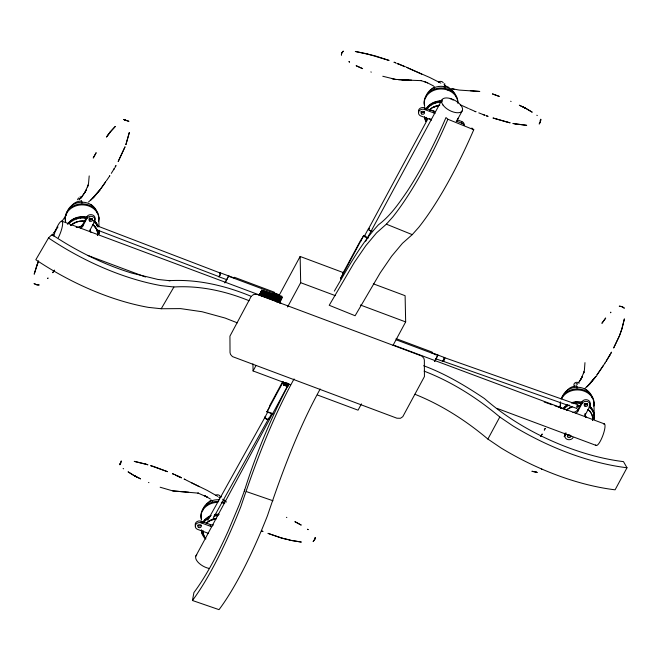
<?xml version="1.0" encoding="UTF-8"?>
<svg xmlns="http://www.w3.org/2000/svg" width="660" height="660" viewBox="0 0 660 660"><rect width="100%" height="100%" fill="white"/><g stroke="black" fill="none" stroke-linecap="round" stroke-linejoin="round"><path stroke-width="0.99" d="M203.882 536.011L203.008 530.673M287.834 384.029L287.017 386.042L286.118 386.059A0.841 0.511 21.1 0 1 285.574 385.547L286.316 383.361M287.1 385.935L287.834 383.765M426.178 119.377L426.244 117.348M97.416 235.422L97.531 232.419L96.632 229.177L94.751 226.24M99.016 230.53L98.926 234.292L98.909 233.293M285.755 383.031L284.823 385.275L283.94 385.258A0.841 0.503 24.1 0 1 283.396 384.73L284.245 382.585M592.556 420.461L592.672 417.458M594.198 414.653L594.074 419.339C594.833 414.661 593.464 409.48 589.628 406.502M584.966 362.645L584.405 370.219L583.423 373.667L584.042 371.811L580.957 379.186L578.985 382.148L582.285 376.637L580.957 379.186M89.199 175.915L88.522 183.48L87.491 186.929L88.143 185.081L84.95 192.415L80.883 197.752M540.383 121.572L540.598 119.823L540.169 120.458C541.216 122.207 537.306 126.852 540.367 121.688M341.401 54.994L341.624 53.394L341.393 55.052M288.676 383.98L195.847 556.058L195.616 557.593A11.525 5.684 28.3 0 0 209.294 568.466M259.702 293.832L259.273 295.358L259.702 293.799L275.104 297.916M260.238 293.51L260.725 291.959L260.238 293.551L276.202 298.386M261.162 291.671L261.715 290.136L261.195 291.687L281.572 298.864L260.692 292.223M120.103 464.327L120.252 463.51C121.003 462.19 122.009 458.221 120.549 463.848L120.087 464.384M320.183 389.012C297.998 429.264 282.101 472.329 267.448 515.732A165.264 36.308 -71 0 1 219.029 609.65L192.448 600.493L193.916 592.564A155.612 34.188 -71 0 0 228.277 530.863L239.506 504.124L244.712 490.017M314.35 540.119L314.96 538.898L313.12 541.58L314.358 540.086M621.868 328.977L624.385 318.871L621.877 329.018L619.468 335.775L613.717 347.861L619.468 335.775L621.712 329.455M77.534 199.782L78.49 197.934M288.709 383.452L287.76 386.397L288.139 385.885M244.266 491.287C255.857 454.204 270.823 418.234 288.907 383.856M192.448 600.493A165.264 36.308 -71 0 0 240.867 506.575C255.601 462.833 271.705 419.488 294.055 378.939M457.314 120.079L457.933 118.305M342.169 52.346L343.332 51.084L341.624 53.361L342.193 52.305M285.574 385.547L286.679 382.668M286.118 386.059L287.224 383.179M286.531 386.166L287.636 383.287M525.723 108.347L519.329 105.221L525.74 108.323M283.396 384.73L284.237 382.849M283.94 385.258L285.202 382.437M284.344 385.374L285.599 382.561M94.66 219.681A4.273 3.58 -1.2 0 0 94.768 216.942L94.24 216.125A4.273 3.58 -1.2 0 0 90.354 214.673L89.265 214.888A4.273 3.58 -1.2 0 0 86.881 216.777L82.747 224.433L82.789 226.099A6.097 5.107 -1.2 0 1 80.784 228.154M82.789 226.099L86.914 218.443A4.273 3.58 -1.2 0 1 89.306 216.554L90.387 216.34A4.273 3.58 -1.2 0 1 94.281 217.792L94.801 218.608A4.273 3.58 -1.2 0 1 94.694 221.347L90.56 229.003A6.097 5.107 -1.2 0 0 90.049 231.619M224.837 282.975L228.657 275.897L225.365 282.389M250.874 296.975L229.936 336.146L230.026 352.597L230.53 354.428L232.435 356.59L396.916 418.209L400.447 418.283L402.79 416.683L424.438 376.546L424.347 360.096L423.844 358.264L421.938 356.103L257.458 294.492L253.927 294.409L251.98 295.589M276.391 300.481L277.266 298.856M279.724 294.286L300.135 256.468L343.472 272.662M278.57 296.843L279.419 294.863A2.079 0.487 -69.5 0 0 278.965 294.682M290.631 384.978L253.077 370.945L255.989 365.541M287.562 307.007L300.679 282.695L300.135 256.468M282.76 381.455L269.569 405.908L269.593 407.072M272.72 414.076L266.97 411.931L269.585 406.684M266.97 411.931L283.272 381.711M265.048 417.054L267.754 412.038M340.453 278.578L342.771 274.271M360.855 240.76L363.47 235.909L366.844 237.171M340.453 278.965L363.47 235.909M364.378 236.189L368.42 228.698M368.569 228.748L427.795 118.957M268.719 419.001L271.87 413.16M365.681 241.205L441.903 99.924M456.39 121.63L462.256 110.756M361.449 403.87L358.05 410.173L317.6 395.06M393.03 345.337L405.661 321.923L405.108 295.697L373.329 283.825M434.593 361.267L437.951 355.039L434.659 361.531M423.637 365.731C445.302 373.766 465.259 385.688 484.399 398.508C501.971 413.87 521.606 426.385 542.545 436.631A155.612 76.766 28.3 0 0 623.477 461.629L627 467.758L615.095 489.819A165.264 81.526 28.3 0 1 500.965 447.925L487.888 439.065L499.793 416.996C477.163 397.93 451.803 381.802 424.132 371.135M577.896 409.48L582.029 401.816A4.273 3.58 -1.2 0 1 584.413 399.935L585.494 399.712A4.273 3.58 -1.2 0 1 589.388 401.164L589.908 401.989A4.273 3.58 -1.2 0 1 589.801 404.728L589.834 406.387L585.709 414.051A6.097 5.107 -1.2 0 0 585.189 416.658M573.012 437.588A4.273 3.58 -1.2 0 1 570.619 439.469L569.539 439.692A4.273 3.58 -1.2 0 1 565.653 438.24L565.125 437.415A4.273 3.58 -1.2 0 1 565.232 434.676L566.148 432.977M575.924 413.201A6.097 5.107 -1.2 0 0 577.929 411.139L582.062 403.483A4.273 3.58 -1.2 0 1 584.446 401.602L585.535 401.379A4.273 3.58 -1.2 0 1 589.421 402.831L589.949 403.656A4.273 3.58 -1.2 0 1 589.834 406.387M84.95 192.415L86.32 189.89L82.945 195.352M609.304 356.111L610.096 354.659L606.053 361.391L610.096 354.659M207.76 520.187L265.007 417.211M213.147 518.397L268.397 419.009M113.685 169.645L114.584 168.061L111.301 173.374M170.024 280.748L157.913 279.444L131.786 273.091A155.612 75.636 30.2 0 1 51.95 234.58L48.518 237.963L35.83 259.726A165.264 80.33 30.2 0 0 148.368 307.37L161.23 308.748L180.551 308.608L202.075 311.734L225.019 318.021L237.344 322.847M161.23 308.748L173.918 286.993C199.625 285.409 225.349 291.019 249.076 300.721M334.339 291.118C347.762 268.224 360.327 244.472 378.436 224.812C390.365 215.861 398.797 203.56 407.137 191.416A155.612 38.742 -68 0 0 445.987 117.546L447.876 119.254L473.756 129.723A165.264 41.143 -68 0 1 418.704 227.411L412.236 234.638L402.427 243.334L391.636 256.212L380.259 272.803L355.105 315.744L329.224 305.283L354.387 262.342L365.764 245.743L376.546 232.864L386.364 224.169L392.832 216.942A165.264 41.143 -68 0 0 447.876 119.254M603.215 365.747L601.854 367.801M52.354 235.265L53.196 233.945L52.082 235.645M601.334 368.56L596.731 375.292L604.684 363.545M559.102 407.203L560.62 404.943M596.12 376.266L589.677 384.103L584.653 388.682M57.486 227.692L57.989 226.958M108.966 177.029L106.326 180.873M66.346 214.962L61.677 221.71M56.306 229.424L54.599 231.858L56.356 229.342M56.801 228.682L57.238 228.071M54.508 270.13L52.668 272.72L54.45 270.311M430.279 90.379L434.445 86.658L434.486 88.588M425.906 109.568C429.132 103.942 435.773 100.799 442.159 101.236M427.069 108.991C430.188 104.494 435.913 102.127 441.301 102.218M206.489 504.537L210.466 500.404L211.216 500.049L212.611 501.171M203.247 522.184L204.971 519.816L210.474 516.186M203.841 522.39L204.988 520.814L209.723 517.547M70.769 206.959C72.963 203.214 77.261 200.978 81.551 200.962L82.203 202.917M68.128 223.798C72.188 218.122 80.107 215.944 86.732 217.577M566.115 391.735C568.293 388.113 572.534 386.042 576.691 386.009L577.343 387.956M563.269 408.837L567.641 404.728L567.666 405.727L564.457 408.268L564.432 407.269M285.582 385.283L286.151 385.052M443.916 87.013L445.005 85.66L448.544 87.235L452.257 91.493M283.412 384.466L283.973 384.252M100.18 189.7L93.175 197.868M176.979 475.736L181.351 477.766L175.189 474.895L181.351 477.766M577.005 384.508L577.591 383.839M483.268 114.658L485.125 115.335L478.805 112.876M541.778 469.012L541.414 469.384M356.227 65.777L362.629 68.648L356.251 65.761M90.783 200.104L100.056 189.725L93.637 197.422L88.531 201.952M536.398 472.213L531.902 471.265L536.448 472.197M35.566 284.427L36.952 284.807L34.023 283.561L35.648 284.427M206.258 523.372L209.146 520.996L212.644 519.379L216.513 518.57L209.146 521.062M86.749 218.575C80.66 217.024 73.846 218.873 69.308 223.22L69.292 222.222M70.826 225.522L73.474 223.426L76.989 221.834M70.826 225.588C74.539 222.098 79.819 220.531 84.843 221.207M566.635 410.108L568.623 408.474M432.374 107.662L438.776 105.377L432.374 107.596L429.487 109.972A15.246 12.779 -1.2 0 1 439.741 105.163M567.666 405.727L569.217 405.025M568.623 408.54L572.129 406.873A15.246 12.779 -1.2 0 0 566.371 410.124M575.949 383.848L576.799 383.584M79.86 197.026L82.541 196.73M80.809 198.214L81.254 198.074M39.014 284.971L36.993 284.807L39.064 284.955M214.583 514.948L218.93 514.627M213.749 516.12L218.072 515.617M571.519 402.971L575.801 402.113L581.872 402.625M573.251 403.631L575.817 403.111L581.897 403.623M619.294 306.19L621.373 306.496L619.369 306.199M124.402 119.823L128.939 121.349L124.476 119.839M168.985 280.698C197.332 278.949 225.58 285.656 251.625 296.513M411.568 80.116L395.62 79.415L382.784 76.255M398.582 79.786L421.352 80.644L420.849 80.52L427.614 82.871L424.504 81.559M576.914 406.114L579.991 406.18A15.246 12.779 -1.2 0 0 576.997 406.024M576.914 406.18L579.637 406.238M401.973 79.992L408.606 80.149M188.612 492.244L172.771 490.908L160.141 487.228M470.332 90.7L479.795 91.468L459.244 90.082L451.663 88.688L454.344 89.331M173.918 286.993L161.056 285.607A165.264 80.33 30.2 0 1 48.518 237.963M172.755 490.9L198.388 493.16L197.868 493.012L207.388 497.161L204.402 495.569L210.325 498.96M392.221 78.804L395.637 79.423M259.661 294.055L280.896 300.143M265.246 295.878L268.117 296.637M259.471 294.838L280.558 300.935M259.363 295.185L275.698 299.516M265.972 297.132L280.219 301.414M260.733 292L281.779 298.724M260.617 292.174L268.133 294.467M260.469 292.999L281.251 299.665M260.271 293.287L276.383 298.238M246.394 491.593L272.976 500.75M261.723 290.177L282.191 297.396M261.591 290.342L282.183 297.619M261.682 290.392L277.464 295.861M272.514 294.517L277.126 296.117M261.442 291.159L281.944 298.394M261.203 291.456L277.06 296.967M442.546 361.045L576.527 408.334M544.178 401.998L551.95 404.745M554.862 405.768L567.485 410.223M429.742 109.774L435.13 111.49M418.745 112.423L418.481 111.523A4.273 3.58 -1.2 0 1 420.222 108.24L421.195 107.786A4.273 3.58 -1.2 0 1 424.462 107.836L433.603 111.185L433.636 112.852A6.097 5.107 -1.2 0 0 435.163 113.223M457.297 119.873L461.695 121.481A4.273 3.58 -1.2 0 1 463.939 123.453L464.203 124.361A4.273 3.58 -1.2 0 1 464.178 125.293M431.524 120.103A6.097 5.107 -1.2 0 0 430.171 119.41L421.03 116.061A4.273 3.58 -1.2 0 1 418.778 114.089L418.514 113.182A4.273 3.58 -1.2 0 1 420.255 109.906L421.237 109.453A4.273 3.58 -1.2 0 1 424.495 109.502L433.636 112.852M456.241 121.135L461.728 123.148A4.273 3.58 -1.2 0 1 463.98 125.119M195.517 525.822L195.253 524.914A4.273 3.58 -1.2 0 1 196.985 521.639L197.967 521.185A4.273 3.58 -1.2 0 1 201.234 521.235L210.375 524.584M208.296 533.494A6.097 5.107 -1.2 0 0 206.935 532.81L197.802 529.46A4.273 3.58 -1.2 0 1 195.55 527.488L195.286 526.581A4.273 3.58 -1.2 0 1 197.026 523.306L198 522.852A4.273 3.58 -1.2 0 1 201.267 522.902L210.408 526.251A6.097 5.107 -1.2 0 0 211.934 526.622M363.478 236.297L368.272 238.087M300.679 282.695L335.354 295.647M360.393 305.002L405.661 321.923M220.267 272.827L234.424 278.05M274.288 292.949L279.419 294.863L279.312 295.647A2.079 0.487 -69.5 0 1 279.007 296.645M396.091 338.629L432.16 352.102L432.185 353.265M228.665 276.284L279.427 295.251M279.37 295.366L282.158 296.406M432.176 352.877L444.691 357.621M396.115 339.784L437.959 355.426M218.806 276.713L226.85 279.724M276.218 298.163L281.094 300.003M276.07 298.171L280.797 299.937M275.764 298.658L277.637 299.359M436.103 358.842L443.231 361.507M275.55 299.434L280.409 301.274M61.809 221.141L280.508 302.874M393.302 345.015L604.296 423.86M87.714 255.403L145.522 277.01M497.029 408.391L596.269 445.475M266.962 411.543L269.495 412.483M270.336 412.797L273.058 413.82M397.105 63.409L405.067 66.709L397.105 63.409L398.772 64.111M96.748 225.712L220.325 273.058M96.31 229.655L218.922 276.639M414.934 394.276C441.565 404.918 466.001 420.618 487.888 439.065M386.364 224.169L412.236 234.638M421.748 74.159L407.632 67.823L429.693 77.468L440.855 83.127M191.425 482.716L207.05 490.322L217.8 496.411M370.846 71.932L371.299 72.13M474.441 111.119L469.359 108.892M468.468 108.504L460.317 104.783M148.492 482.435L148.937 482.641M427.564 82.855L433.628 85.998M185.608 479.795L199.345 486.692M222.593 499.257L225.316 500.627M510.65 101.244L511.104 101.475M585.139 403.631L587.384 404.786M584.413 404.25L585.907 405.017M89.257 218.204L92.235 219.747M89.273 219.202L90.766 219.97M537.306 115.574L536.811 115.244M286.415 517.316L286.852 517.564M123.601 468.814L123.123 468.476M499.793 416.996L512.869 425.865A165.264 81.526 28.3 0 0 627 467.758M586.352 389.623L588.035 391.85M588.902 406.84L591.154 408.837L593.224 412.079L594.214 415.651M588.035 409.629L589.9 411.287L591.772 414.282L592.68 417.524M588.035 409.703L589.9 411.353M91.212 204.575L92.07 205.524M93.736 220.795L95.989 222.799L98.059 226.034L98.076 227.032L96.005 223.798L93.753 221.793M92.895 224.59L96.632 229.243M471.867 128.015L473.756 129.723M220.968 496.345L221.43 496.98M205.78 538.923L203.874 535.945L202.95 532.702M204.46 537.982L202.364 534.765L201.316 530.186L202.339 533.759M444.642 83.54L444.972 84.232M426.178 119.303L426.64 120.994M425.312 119.468L424.545 116.795L425.593 121.366L425.568 120.367M593.942 402.534L594.19 414.389M593.2 411.073L593.224 412.079M591.129 407.839L591.154 408.837M582.029 401.816L582.062 403.483M580.189 402.204L580.214 403.202M577.929 411.139L577.896 409.414A6.097 5.107 -1.2 0 1 572.929 412.417M576.691 386.009L576.733 387.94M575.801 402.113L575.817 403.111M565.232 434.676L565.199 433.01A4.273 3.58 -1.2 0 0 565.092 435.748M561.833 397.287L561.858 398.285A16.838 14.107 -1.2 0 1 582.079 390.489A16.838 14.107 -1.2 0 1 593.802 406.213M560.497 408.466L560.431 405.496A16.838 14.107 -1.2 0 1 560.579 401.816M461.695 121.481L461.728 123.148M447.851 89.158L447.876 90.156M445.005 85.66L445.046 87.59M439.519 101.194L439.543 102.193M435.245 102.077L435.27 103.075M431.384 103.859L431.409 104.857M428.2 106.417L428.216 107.415M424.462 107.836L424.495 109.502M360.863 241.148L360.838 239.984L342.754 273.496L342.779 274.659M274.296 293.337L274.271 292.174L234.407 277.283L234.432 278.438M252.928 363.883L253.077 370.945M216.29 514.586L216.315 515.592M210.408 526.251L210.375 524.518L211.901 524.956A6.097 5.107 -1.2 0 0 213.493 524.981M208.156 517.259L208.18 518.257M204.971 519.816L204.988 520.814M201.234 521.235L201.267 522.902M98.802 217.486L98.983 226.38M95.989 222.799L96.005 223.798M86.881 216.777L86.914 218.443M85.049 217.165L85.066 218.163M81.551 200.962L81.584 202.9M80.652 217.066L80.677 218.064M76.378 217.932L76.395 218.93M72.501 219.689L72.517 220.688M66.693 212.239L66.718 213.246M279.675 303.13A11.525 2.698 -69.5 0 1 281.086 303.352M53.782 236.164A11.525 2.698 -69.5 0 1 58.946 223.699A11.525 2.698 -69.5 0 1 62.642 222.799L62.584 224.614A11.525 2.698 -69.5 0 1 58.303 237.757M195.847 556.058A11.525 5.684 28.3 0 1 196.771 554.879M603.496 424.009A11.525 2.698 -69.5 0 1 605.038 425.741L604.931 427.639A11.525 2.698 -69.5 0 1 600.493 440.822A11.525 2.698 -69.5 0 1 595.741 444.881M371.753 230.777A1.922 0.949 28.3 0 1 368.998 229.919A2.079 1.023 28.3 0 1 369.286 228.335M369.394 228.434A1.922 0.949 28.3 0 0 368.998 229.919A2.079 1.023 28.3 0 0 371.902 230.851M431.318 119.295A1.922 0.949 28.3 0 1 429.569 118.618M576.444 408.235A1.922 0.429 -70.6 0 0 577.492 406.873A1.922 0.429 -70.6 0 0 577.797 404.704L443.809 357.415A1.922 0.429 -70.6 0 1 443.413 359.815A1.922 0.429 -70.6 0 1 442.423 360.739M268.364 418.457A1.922 0.94 29.1 0 1 267.358 419.331A1.922 0.94 29.1 0 1 265.155 417.978A1.922 0.94 29.1 0 1 265.774 416.864M219.829 273.43A1.922 0.462 -69 0 1 220.423 273.62A1.922 0.462 -69 0 1 219.557 276.053A1.922 0.462 -69 0 1 218.815 276.284M277.464 299.838A4.76 1.114 -69.5 0 1 276.763 302.123M219.508 273.636A2.079 0.487 -69.5 0 1 220.39 273.182A2.079 0.487 -69.5 0 1 219.557 275.905A2.079 0.487 -69.5 0 1 218.674 276.358M229.07 276.185A2.079 0.487 -69.5 0 1 229.21 276.169M444.163 358.058A2.079 0.487 -69.5 0 1 444.799 358.322A2.079 0.487 -69.5 0 1 443.767 361.07A2.079 0.487 -69.5 0 1 443.132 360.805M435.245 354.725A2.079 0.487 -69.5 0 1 435.905 354.643M286.778 385.25A0.841 0.511 21.1 0 1 287.141 385.654M268.513 418.069A2.079 1.023 28.3 0 1 267.985 419.364A2.079 1.023 28.3 0 1 265.452 418.217A2.079 1.023 28.3 0 1 265.526 416.724M201.118 525.104A1.766 1.485 -1.2 0 1 197.851 525.055M205.78 538.849A15.246 12.779 -1.2 0 1 202.868 531.019M206.258 523.297A15.246 12.779 -1.2 0 1 216.513 518.562M202.339 533.494A16.838 14.107 -1.2 0 1 201.308 529.922M202.669 522.703A16.838 14.107 -1.2 0 1 211.2 515.493M214.549 514.561A16.838 14.107 -1.2 0 1 218.93 514.247M201.432 519.882A16.838 14.107 -1.2 0 1 217.792 502.376M221.29 502.664A16.838 14.107 -1.2 0 1 224.648 503.555L224.623 502.557A16.838 14.107 -1.2 0 0 222.131 501.831M201.415 518.884A16.838 14.107 -1.2 0 1 218.658 501.394M202.653 510.584A15.246 12.779 -1.2 0 1 219.112 499.752M223.913 500.775A15.246 12.779 -1.2 0 1 226.52 501.996M215.713 495.231A2.871 2.401 -1.2 0 1 219.714 495.742M220.077 496.287A2.871 2.401 -1.2 0 1 220.25 496.897M450.293 98.752A4.273 3.58 -1.2 0 1 451.358 99.016M452.306 99.495A4.273 3.58 -1.2 0 1 453.073 100.171M424.479 111.342A1.766 1.485 -1.2 0 1 420.973 111.284M426.517 120.937A15.246 12.779 -1.2 0 1 426.096 117.629M425.205 119.237A16.838 14.107 -1.2 0 1 424.685 117.439M425.898 109.304A16.838 14.107 -1.2 0 1 442.159 100.848M424.66 106.483A16.838 14.107 -1.2 0 1 439.263 89.067A16.838 14.107 -1.2 0 1 457.858 103.348M424.644 105.484A16.838 14.107 -1.2 0 1 439.246 88.069A16.838 14.107 -1.2 0 1 457.842 102.349M425.89 97.185A15.246 12.779 -1.2 0 1 440.847 86.311A15.246 12.779 -1.2 0 1 455.978 96.83M438.397 82.269A2.871 2.401 -1.2 0 1 443.305 82.888M570.562 435.262A1.766 1.485 -1.2 0 1 569.745 437.514A1.766 1.485 -1.2 0 1 567.361 436.285A1.766 1.485 -1.2 0 1 569.407 434.668M570.455 435.402A1.766 1.485 -1.2 0 1 567.328 434.627M587.656 403.499A1.766 1.485 -1.2 0 1 584.158 403.425M587.92 409.398A15.246 12.779 -1.2 0 1 592.672 419.958M563.145 408.507A16.838 14.107 -1.2 0 1 567.633 404.464M571.51 402.707A16.838 14.107 -1.2 0 1 581.905 402.245M585.181 403.301A16.838 14.107 -1.2 0 1 587.433 404.456M589.726 406.156A16.838 14.107 -1.2 0 1 594.049 418.069M560.414 404.498A16.838 14.107 -1.2 0 1 560.34 402.658M561.058 399.019A16.838 14.107 -1.2 0 1 580.998 389.26A16.838 14.107 -1.2 0 1 593.777 405.215M562.064 398.029A15.246 12.779 -1.2 0 1 577.112 387.238A15.246 12.779 -1.2 0 1 592.152 397.848M574.456 386.108A2.871 2.401 -1.2 0 1 575.116 382.759A2.871 2.401 -1.2 0 1 579.117 383.287M92.383 218.831A1.766 1.485 -1.2 0 1 89.116 218.757M77.789 227.436A6.097 5.107 -1.2 0 0 82.747 224.433A6.097 5.107 -1.2 0 1 76.197 227.337M91.121 232.419A6.097 5.107 -1.2 0 1 90.016 229.952M71.222 225.085A15.246 12.779 -1.2 0 1 84.843 221.125M92.779 224.359A15.246 12.779 -1.2 0 1 97.531 234.91M67.444 224.268A16.838 14.107 -1.2 0 1 87.607 217.412M89.249 217.94A16.838 14.107 -1.2 0 1 92.284 219.417M93.802 220.465A16.838 14.107 -1.2 0 1 98.051 225.77M99.124 230.266A16.838 14.107 -1.2 0 1 98.901 233.029M65.645 222.272A16.838 14.107 -1.2 0 1 81.502 204.88A16.838 14.107 -1.2 0 1 98.653 221.174M65.629 221.273A16.838 14.107 -1.2 0 1 80.932 203.907A16.838 14.107 -1.2 0 1 98.777 219.26M67.114 212.165A15.246 12.779 -1.2 0 1 82.467 202.199A15.246 12.779 -1.2 0 1 97.012 212.809M341.599 278.759A1.419 1.188 -1.2 0 1 341.459 277.579M364.32 236.462A2.079 1.023 28.3 0 1 365.244 235.826M540.763 119.303L540.738 120.301L540.763 119.303M119.897 464.698L119.963 463.873L119.897 464.698M315.216 537.463L314.993 538.824L315.216 537.463M129.31 132.561L125.912 144.589L129.31 132.561M36.877 265.015L34.196 274.197L38.552 260.939L36.96 265.064M308.096 529.617L307.56 529.295L308.096 529.617M124.987 146.932L118.222 161.444L124.987 146.932M589.867 383.707L586.872 386.818L595.963 376.34L589.867 383.707M499.15 96.36L492.533 93.943L499.15 96.36M545.143 428.513L544.327 430.007L545.143 428.513M301.075 525.022L294.871 521.639L301.092 524.989M115.195 167.038L115.937 165.693L115.195 167.038M610.789 353.496L611.498 352.135L610.764 353.488M565.405 434.222L564.217 436.689L565.389 434.222M605.608 318.095L601.887 323.317L605.674 318.161M108.034 134.887C101.813 143.319 116.325 124.129 108.034 134.887M542.107 434.132L540.812 436.549L542.107 434.132M96.071 152.823L93.225 158.045L96.088 152.848M53.872 232.873L54.211 232.402L53.872 232.873M349.008 61.71L349.536 62.024L349.008 61.71M605.476 362.348L605.055 362.983L605.476 362.348M109.783 175.824L109.345 176.476L109.783 175.824M105.682 181.813L100.831 188.694L105.682 181.813M507.326 122.182L492.97 118L510.139 122.826L507.326 122.182M110.179 132.066L109.007 133.625L110.179 132.066M115.195 126.555L110.789 131.348L115.195 126.555M366.853 53.782L389.087 60.44L374.806 55.77L355.303 51.463L366.853 53.782M282.026 538.114L267.952 533.354L281.944 538.222L289.888 540.029L282.026 538.114M134.285 475.678L140.489 478.822L134.285 475.678M47.982 278.099L47.553 278.553L47.982 278.099M610.83 312.246L610.467 312.691L610.83 312.246M153.499 466.438L150.645 465.655L167.5 471.677L153.499 466.438M622.809 307.065L621.415 306.488L624.376 308.187L622.784 307.082M79.984 198.751L79.15 199.204L79.984 198.751M532.076 112.109L526.061 108.512L532.076 112.109M145.736 464.095L134.236 461.356L147.931 464.797L145.736 464.095M536.184 472.279L537.108 472.411L536.184 472.279M125.029 119.716L123.75 119.567L125.029 119.716M515.171 123.948L512.894 123.453L526.721 125.342L515.188 123.923M128.188 471.916L133.955 475.513L128.188 471.916M301.183 542.041L289.757 540.185L301.183 542.041M395.761 62.849L394.127 62.254L395.761 62.849M486.354 115.789L487.93 116.333L486.354 115.789M174.224 474.441L172.441 473.698L174.224 474.441M406.378 67.246L406.956 67.518L406.378 67.246M261.476 530.879L263.018 531.49L261.418 530.879M475.885 111.738L475.109 111.408L475.885 111.738M184.965 479.473L184.206 479.086L184.965 479.473M525.154 108.009L523.215 107.052L525.154 108.009M135.877 476.512L134.83 476L136.711 476.957L135.877 476.512M219.763 497.731L219.071 497.302L219.763 497.731M444.724 85.363L444.188 84.703L444.724 85.363M443.05 105.088A11.525 5.684 28.3 0 0 461.233 111.886A11.525 5.684 28.3 0 0 451.943 99.049A11.525 5.684 28.3 0 0 443.05 105.088M198.421 527.34A1.766 1.485 -1.2 0 0 201.283 526.399A1.766 1.485 -1.2 0 0 198.899 524.799A1.766 1.485 -1.2 0 0 198.421 527.34M421.649 113.941A1.766 1.485 -1.2 0 0 424.512 113A1.766 1.485 -1.2 0 0 422.128 111.408A1.766 1.485 -1.2 0 0 421.649 113.941M584.826 406.09A1.766 1.485 -1.2 0 0 587.697 405.166A1.766 1.485 -1.2 0 0 585.329 403.557A1.766 1.485 -1.2 0 0 584.826 406.09M585.206 413.663A6.097 5.107 -1.2 0 0 586.27 417.466A6.097 5.107 -1.2 0 1 585.206 413.597M89.686 221.042A1.766 1.485 -1.2 0 0 92.549 220.126A1.766 1.485 -1.2 0 0 90.181 218.51A1.766 1.485 -1.2 0 0 89.686 221.042"/></g></svg>
